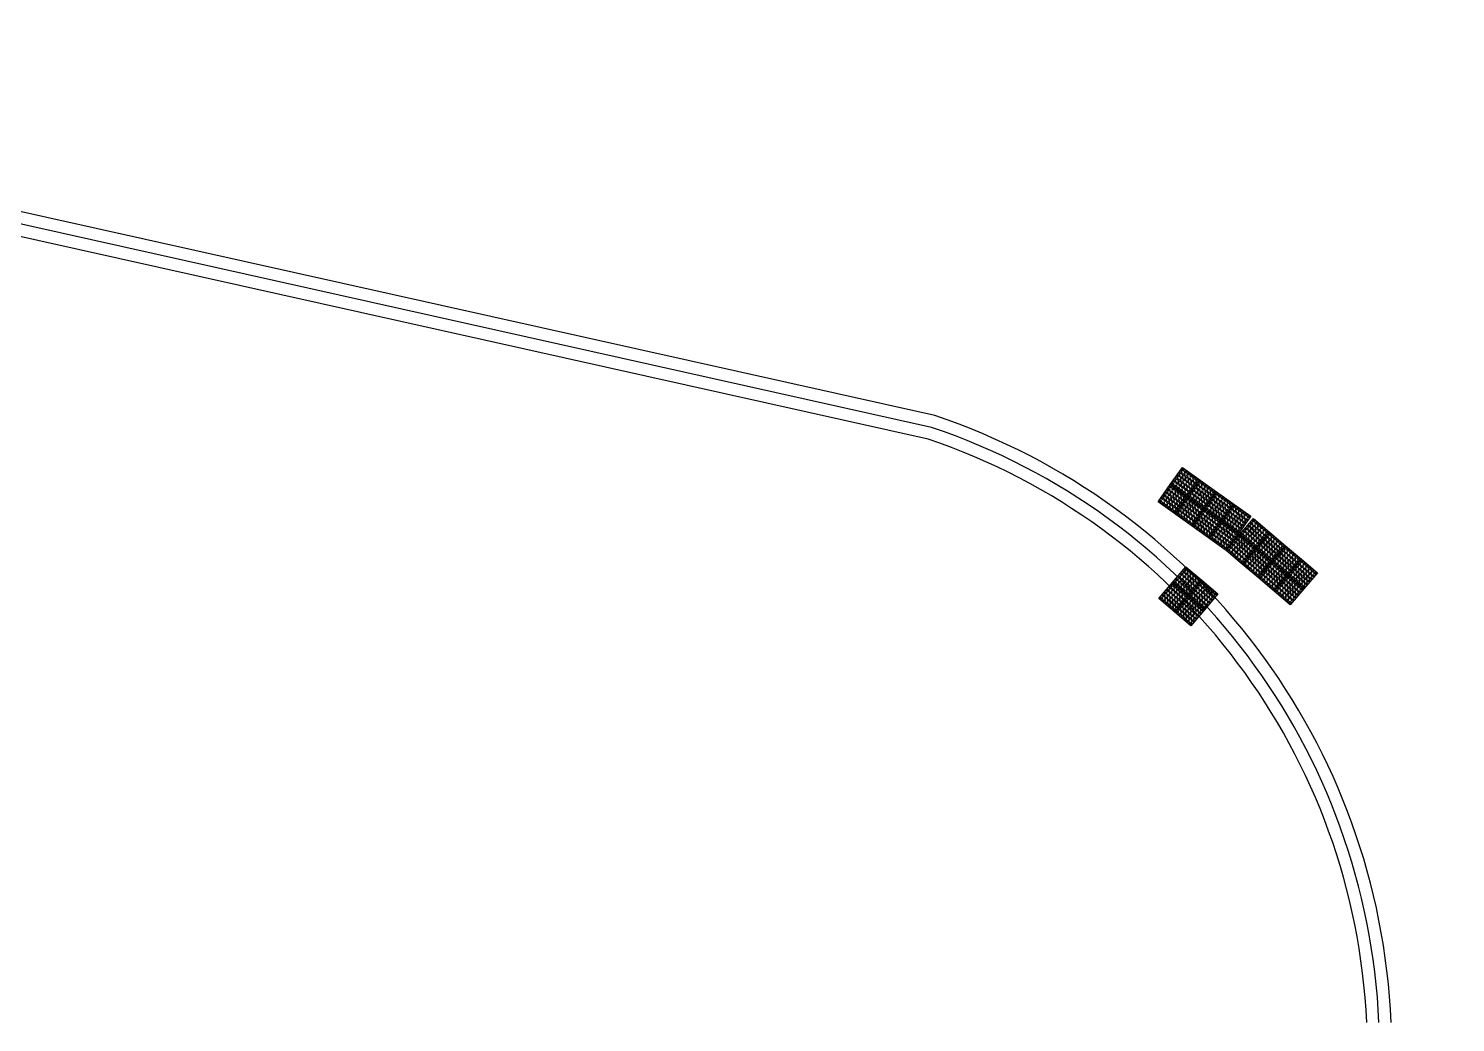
# Model space of a CAD drawing. Header units: millimetres. Extents: x 832728086 to 834530684, y 817551485 to 818349469.
# Drawn here: x 833077229 to 833097630, y 817832159 to 817846370 of the extents above; entities that cross this region are included whole.
import ezdxf

# ---------------------------------------------------------------- set-up
doc = ezdxf.new("R2010")
doc.units = ezdxf.units.MM
doc.header["$LTSCALE"] = 100
doc.layers.add('000-helpline', color=30, linetype='Continuous', lineweight=30, plot=False)
doc.layers.add('000-Tactile-l', color=8, linetype='Continuous')

# ---------------------------------------------------------------- blocks, each defined once
blk = doc.blocks.new('tactile')
at = {"layer": '000-helpline', "ltscale": 0.015}
for points in [[(834239.542, 817893.506), (834239.717, 817893.75), (834239.961, 817893.575), (834239.786, 817893.331)], [(834239.786, 817893.331), (834239.961, 817893.575), (834240.205, 817893.401), (834240.03, 817893.157)], [(834239.368, 817893.261), (834239.542, 817893.506), (834239.786, 817893.331), (834239.612, 817893.087)], [(834240.03, 817893.157), (834240.205, 817893.401), (834240.449, 817893.226), (834240.275, 817892.982)], [(834239.612, 817893.087), (834239.786, 817893.331), (834240.03, 817893.157), (834239.856, 817892.913)], [(834240.275, 817892.982), (834240.449, 817893.226), (834240.693, 817893.052), (834240.519, 817892.808)], [(834239.856, 817892.913), (834240.03, 817893.157), (834240.275, 817892.982), (834240.1, 817892.738)], [(834240.1, 817892.738), (834240.275, 817892.982), (834240.519, 817892.808), (834240.344, 817892.564)], [(834240.538, 817892.792), (834240.733, 817893.021), (834240.961, 817892.827), (834240.767, 817892.598)], [(834240.344, 817892.564), (834240.538, 817892.792), (834240.767, 817892.598), (834240.573, 817892.37)], [(834240.767, 817892.598), (834240.961, 817892.827), (834241.19, 817892.632), (834240.996, 817892.404)], [(834240.573, 817892.37), (834240.767, 817892.598), (834240.996, 817892.404), (834240.801, 817892.175)], [(834240.996, 817892.404), (834241.19, 817892.632), (834241.419, 817892.438), (834241.224, 817892.21)], [(834240.801, 817892.175), (834240.996, 817892.404), (834241.224, 817892.21), (834241.03, 817891.981)], [(834241.224, 817892.21), (834241.419, 817892.438), (834241.647, 817892.244), (834241.453, 817892.015)], [(834239.573, 817892.104), (834239.768, 817892.332), (834239.996, 817892.138), (834239.802, 817891.909)], [(834241.03, 817891.981), (834241.224, 817892.21), (834241.453, 817892.015), (834241.259, 817891.787)], [(834239.379, 817891.875), (834239.573, 817892.104), (834239.802, 817891.909), (834239.608, 817891.681)], [(834239.802, 817891.909), (834239.996, 817892.138), (834240.225, 817891.944), (834240.031, 817891.715)], [(834239.608, 817891.681), (834239.802, 817891.909), (834240.031, 817891.715), (834239.836, 817891.487)]]:
    blk.add_lwpolyline(points, close=True, dxfattribs=at)
at = {"layer": '000-Tactile-l', "ltscale": 5e-05}
for p, q in [((834236.177, 817894.493), (834212.364, 817899.806)), ((834236.13, 817894.324), (834212.326, 817899.635)), ((834236.082, 817894.155), (834212.288, 817899.464))]:
    blk.add_line(p, q, dxfattribs=at)
at = {"layer": '000-Tactile-l'}
for points in [[(834239.856, 817892.913), (834239.368, 817893.261), (834239.717, 817893.75), (834240.205, 817893.401)], [(834240.344, 817892.564), (834239.856, 817892.913), (834240.205, 817893.401), (834240.693, 817893.052)], [(834240.801, 817892.175), (834240.344, 817892.564), (834240.733, 817893.021), (834241.19, 817892.632)], [(834241.259, 817891.787), (834240.801, 817892.175), (834241.19, 817892.632), (834241.647, 817892.244)], [(834239.836, 817891.487), (834239.379, 817891.875), (834239.768, 817892.332), (834240.225, 817891.944)]]:
    blk.add_lwpolyline(points, close=True, dxfattribs=at)
at = {"layer": '000-Tactile-l', "ltscale": 0.015}
for centre, radius in [((834239.635, 817893.593), 0.0175), ((834239.635, 817893.593), 0.0125), ((834239.664, 817893.633), 0.0175), ((834239.664, 817893.633), 0.0125), ((834239.676, 817893.564), 0.0175), ((834239.676, 817893.564), 0.0125), ((834239.693, 817893.674), 0.0175), ((834239.693, 817893.674), 0.0125), ((834239.705, 817893.604), 0.0175), ((834239.705, 817893.604), 0.0125), ((834239.722, 817893.715), 0.0175), ((834239.722, 817893.715), 0.0125), ((834239.734, 817893.645), 0.0175), ((834239.734, 817893.645), 0.0125), ((834239.746, 817893.575), 0.0175), ((834239.746, 817893.575), 0.0125), ((834239.763, 817893.686), 0.0175), ((834239.763, 817893.686), 0.0125), ((834239.775, 817893.616), 0.0175), ((834239.775, 817893.616), 0.0125), ((834239.804, 817893.657), 0.0175), ((834239.804, 817893.657), 0.0125), ((834239.815, 817893.587), 0.0175), ((834239.815, 817893.587), 0.0125), ((834239.845, 817893.628), 0.0175), ((834239.845, 817893.628), 0.0125), ((834239.856, 817893.558), 0.0175), ((834239.885, 817893.598), 0.0175), ((834239.885, 817893.598), 0.0125), ((834239.926, 817893.569), 0.0175), ((834239.926, 817893.569), 0.0125), ((834239.49, 817893.389), 0.0175), ((834239.49, 817893.389), 0.0125), ((834239.519, 817893.43), 0.0175), ((834239.519, 817893.43), 0.0125), ((834239.531, 817893.36), 0.0175), ((834239.531, 817893.36), 0.0125), ((834239.548, 817893.471), 0.0175), ((834239.548, 817893.471), 0.0125), ((834239.56, 817893.401), 0.0175), ((834239.56, 817893.401), 0.0125), ((834239.577, 817893.511), 0.0175), ((834239.577, 817893.511), 0.0125), ((834239.589, 817893.442), 0.0175), ((834239.589, 817893.442), 0.0125), ((834239.6, 817893.372), 0.0175), ((834239.6, 817893.372), 0.0125), ((834239.606, 817893.552), 0.0175), ((834239.606, 817893.552), 0.0125), ((834239.618, 817893.482), 0.0175), ((834239.618, 817893.482), 0.0125), ((834239.629, 817893.412), 0.0175), ((834239.629, 817893.412), 0.0125), ((834239.647, 817893.523), 0.0175), ((834239.647, 817893.523), 0.0125), ((834239.658, 817893.453), 0.0175), ((834239.658, 817893.453), 0.0125), ((834239.67, 817893.383), 0.0175), ((834239.67, 817893.383), 0.0125), ((834239.688, 817893.494), 0.0175), ((834239.688, 817893.494), 0.0125), ((834239.699, 817893.424), 0.0175), ((834239.699, 817893.424), 0.0125), ((834239.711, 817893.354), 0.0175), ((834239.717, 817893.535), 0.0175), ((834239.717, 817893.535), 0.0125), ((834239.728, 817893.465), 0.0175), ((834239.728, 817893.465), 0.0125), ((834239.74, 817893.395), 0.0175), ((834239.74, 817893.395), 0.0125), ((834239.757, 817893.505), 0.0175), ((834239.757, 817893.505), 0.0125), ((834239.769, 817893.436), 0.0175), ((834239.769, 817893.436), 0.0125), ((834239.781, 817893.366), 0.0175), ((834239.781, 817893.366), 0.0125), ((834239.786, 817893.546), 0.0175), ((834239.786, 817893.546), 0.0125), ((834239.798, 817893.476), 0.0175), ((834239.798, 817893.476), 0.0125), ((834239.81, 817893.407), 0.0175), ((834239.81, 817893.407), 0.0125), ((834239.827, 817893.517), 0.0175), ((834239.827, 817893.517), 0.0125), ((834239.839, 817893.447), 0.0175), ((834239.839, 817893.447), 0.0125), ((834239.85, 817893.378), 0.0175), ((834239.85, 817893.378), 0.0125), ((834239.856, 817893.558), 0.0125), ((834239.868, 817893.488), 0.0175), ((834239.868, 817893.488), 0.0125), ((834239.879, 817893.418), 0.0175), ((834239.879, 817893.418), 0.0125), ((834239.897, 817893.529), 0.0175), ((834239.897, 817893.529), 0.0125), ((834239.908, 817893.459), 0.0175), ((834239.908, 817893.459), 0.0125), ((834239.92, 817893.389), 0.0175), ((834239.92, 817893.389), 0.0125), ((834239.937, 817893.5), 0.0175), ((834239.937, 817893.5), 0.0125), ((834239.949, 817893.43), 0.0175), ((834239.949, 817893.43), 0.0125), ((834239.961, 817893.36), 0.0175), ((834239.961, 817893.36), 0.0125), ((834239.967, 817893.54), 0.0175), ((834239.967, 817893.54), 0.0125), ((834239.978, 817893.471), 0.0175), ((834239.978, 817893.471), 0.0125), ((834239.99, 817893.401), 0.0175), ((834239.99, 817893.401), 0.0125), ((834240.007, 817893.511), 0.0175), ((834240.007, 817893.511), 0.0125), ((834240.019, 817893.441), 0.0175), ((834240.019, 817893.441), 0.0125), ((834240.03, 817893.372), 0.0175), ((834240.03, 817893.372), 0.0125), ((834240.048, 817893.482), 0.0175), ((834240.048, 817893.482), 0.0125), ((834240.06, 817893.412), 0.0175), ((834240.06, 817893.412), 0.0125), ((834240.089, 817893.453), 0.0175), ((834240.089, 817893.453), 0.0125), ((834240.1, 817893.383), 0.0175), ((834240.1, 817893.383), 0.0125), ((834240.129, 817893.424), 0.0175), ((834240.129, 817893.424), 0.0125), ((834240.141, 817893.354), 0.0175), ((834240.17, 817893.395), 0.0175), ((834240.17, 817893.395), 0.0125), ((834240.211, 817893.366), 0.0175), ((834240.211, 817893.366), 0.0125), ((834239.403, 817893.267), 0.0175), ((834239.403, 817893.267), 0.0125), ((834239.432, 817893.308), 0.0175), ((834239.432, 817893.308), 0.0125), ((834239.443, 817893.238), 0.0175), ((834239.443, 817893.238), 0.0125), ((834239.461, 817893.349), 0.0175), ((834239.461, 817893.349), 0.0125), ((834239.472, 817893.279), 0.0175), ((834239.472, 817893.279), 0.0125), ((834239.484, 817893.209), 0.0175), ((834239.484, 817893.209), 0.0125), ((834239.502, 817893.32), 0.0175), ((834239.502, 817893.32), 0.0125), ((834239.513, 817893.25), 0.0175), ((834239.513, 817893.25), 0.0125), ((834239.525, 817893.18), 0.0175), ((834239.525, 817893.18), 0.0125), ((834239.542, 817893.29), 0.0175), ((834239.542, 817893.29), 0.0125), ((834239.554, 817893.221), 0.0175), ((834239.554, 817893.221), 0.0125), ((834239.565, 817893.151), 0.0175), ((834239.571, 817893.331), 0.0175), ((834239.571, 817893.331), 0.0125), ((834239.583, 817893.261), 0.0175), ((834239.583, 817893.261), 0.0125), ((834239.595, 817893.192), 0.0175), ((834239.595, 817893.192), 0.0125), ((834239.612, 817893.302), 0.0175), ((834239.612, 817893.302), 0.0125), ((834239.624, 817893.232), 0.0175), ((834239.624, 817893.232), 0.0125), ((834239.635, 817893.163), 0.0175), ((834239.635, 817893.163), 0.0125), ((834239.641, 817893.343), 0.0175), ((834239.641, 817893.343), 0.0125), ((834239.653, 817893.273), 0.0175), ((834239.653, 817893.273), 0.0125), ((834239.664, 817893.203), 0.0175), ((834239.664, 817893.203), 0.0125), ((834239.682, 817893.314), 0.0175), ((834239.682, 817893.314), 0.0125), ((834239.693, 817893.244), 0.0175), ((834239.693, 817893.244), 0.0125), ((834239.705, 817893.174), 0.0175), ((834239.705, 817893.174), 0.0125), ((834239.711, 817893.354), 0.0125), ((834239.722, 817893.285), 0.0175), ((834239.722, 817893.285), 0.0125), ((834239.734, 817893.215), 0.0175), ((834239.734, 817893.215), 0.0125), ((834239.751, 817893.325), 0.0175), ((834239.751, 817893.325), 0.0125), ((834239.763, 817893.256), 0.0175), ((834239.763, 817893.256), 0.0125), ((834239.775, 817893.186), 0.0175), ((834239.775, 817893.186), 0.0125), ((834239.792, 817893.296), 0.0175), ((834239.792, 817893.296), 0.0125), ((834239.804, 817893.226), 0.0175), ((834239.804, 817893.226), 0.0125), ((834239.815, 817893.157), 0.0175), ((834239.815, 817893.157), 0.0125), ((834239.821, 817893.337), 0.0175), ((834239.821, 817893.337), 0.0125), ((834239.833, 817893.267), 0.0175), ((834239.833, 817893.267), 0.0125), ((834239.844, 817893.197), 0.0175), ((834239.844, 817893.197), 0.0125), ((834239.862, 817893.308), 0.0175), ((834239.862, 817893.308), 0.0125), ((834239.874, 817893.238), 0.0175), ((834239.874, 817893.238), 0.0125), ((834239.885, 817893.168), 0.0175), ((834239.891, 817893.349), 0.0175), ((834239.885, 817893.168), 0.0125), ((834239.891, 817893.349), 0.0125), ((834239.903, 817893.279), 0.0175), ((834239.903, 817893.279), 0.0125), ((834239.914, 817893.209), 0.0175), ((834239.914, 817893.209), 0.0125), ((834239.932, 817893.319), 0.0175), ((834239.932, 817893.319), 0.0125), ((834239.943, 817893.25), 0.0175), ((834239.943, 817893.25), 0.0125), ((834239.955, 817893.18), 0.0175), ((834239.955, 817893.18), 0.0125), ((834239.972, 817893.29), 0.0175), ((834239.972, 817893.29), 0.0125), ((834239.984, 817893.221), 0.0175), ((834239.984, 817893.221), 0.0125), ((834239.996, 817893.151), 0.0175), ((834240.001, 817893.331), 0.0175), ((834240.001, 817893.331), 0.0125), ((834240.013, 817893.261), 0.0175), ((834240.013, 817893.261), 0.0125), ((834240.025, 817893.192), 0.0175), ((834240.025, 817893.192), 0.0125), ((834240.042, 817893.302), 0.0175), ((834240.042, 817893.302), 0.0125), ((834240.054, 817893.232), 0.0175), ((834240.054, 817893.232), 0.0125), ((834240.065, 817893.162), 0.0175), ((834240.065, 817893.162), 0.0125), ((834240.071, 817893.343), 0.0175), ((834240.071, 817893.343), 0.0125), ((834240.083, 817893.273), 0.0175), ((834240.083, 817893.273), 0.0125), ((834240.094, 817893.203), 0.0175), ((834240.094, 817893.203), 0.0125), ((834240.112, 817893.314), 0.0175), ((834240.112, 817893.314), 0.0125), ((834240.123, 817893.244), 0.0175), ((834240.123, 817893.244), 0.0125), ((834240.135, 817893.174), 0.0175), ((834240.135, 817893.174), 0.0125), ((834240.141, 817893.354), 0.0125), ((834240.153, 817893.285), 0.0175), ((834240.153, 817893.285), 0.0125), ((834240.164, 817893.215), 0.0175), ((834240.164, 817893.215), 0.0125), ((834240.182, 817893.325), 0.0175), ((834240.182, 817893.325), 0.0125), ((834240.193, 817893.255), 0.0175), ((834240.193, 817893.255), 0.0125), ((834240.205, 817893.186), 0.0175), ((834240.205, 817893.186), 0.0125), ((834240.222, 817893.296), 0.0175), ((834240.222, 817893.296), 0.0125), ((834240.234, 817893.226), 0.0175), ((834240.234, 817893.226), 0.0125), ((834240.245, 817893.157), 0.0175), ((834240.245, 817893.157), 0.0125), ((834240.251, 817893.337), 0.0175), ((834240.251, 817893.337), 0.0125), ((834240.263, 817893.267), 0.0175), ((834240.263, 817893.267), 0.0125), ((834240.275, 817893.197), 0.0175), ((834240.275, 817893.197), 0.0125), ((834240.292, 817893.308), 0.0175), ((834240.292, 817893.308), 0.0125), ((834240.304, 817893.238), 0.0175), ((834240.304, 817893.238), 0.0125), ((834240.315, 817893.168), 0.0175), ((834240.315, 817893.168), 0.0125), ((834240.333, 817893.279), 0.0175), ((834240.333, 817893.279), 0.0125), ((834240.344, 817893.209), 0.0175), ((834240.344, 817893.209), 0.0125), ((834240.373, 817893.25), 0.0175), ((834240.373, 817893.25), 0.0125), ((834240.385, 817893.18), 0.0175), ((834240.385, 817893.18), 0.0125), ((834240.414, 817893.221), 0.0175), ((834240.414, 817893.221), 0.0125), ((834240.426, 817893.151), 0.0175), ((834240.455, 817893.191), 0.0175), ((834240.455, 817893.191), 0.0125), ((834240.495, 817893.162), 0.0175), ((834240.495, 817893.162), 0.0125), ((834239.565, 817893.151), 0.0125), ((834239.606, 817893.122), 0.0175), ((834239.606, 817893.122), 0.0125), ((834239.647, 817893.093), 0.0175), ((834239.647, 817893.093), 0.0125), ((834239.676, 817893.133), 0.0175), ((834239.676, 817893.133), 0.0125), ((834239.687, 817893.064), 0.0175), ((834239.687, 817893.064), 0.0125), ((834239.717, 817893.104), 0.0175), ((834239.717, 817893.104), 0.0125), ((834239.728, 817893.035), 0.0175), ((834239.728, 817893.035), 0.0125), ((834239.746, 817893.145), 0.0175), ((834239.746, 817893.145), 0.0125), ((834239.757, 817893.075), 0.0175), ((834239.757, 817893.075), 0.0125), ((834239.769, 817893.006), 0.0175), ((834239.769, 817893.006), 0.0125), ((834239.786, 817893.116), 0.0175), ((834239.786, 817893.116), 0.0125), ((834239.798, 817893.046), 0.0175), ((834239.798, 817893.046), 0.0125), ((834239.81, 817892.977), 0.0175), ((834239.81, 817892.977), 0.0125), ((834239.827, 817893.087), 0.0175), ((834239.827, 817893.087), 0.0125), ((834239.839, 817893.017), 0.0175), ((834239.839, 817893.017), 0.0125), ((834239.85, 817892.947), 0.0175), ((834239.856, 817893.128), 0.0175), ((834239.856, 817893.128), 0.0125), ((834239.868, 817893.058), 0.0175), ((834239.868, 817893.058), 0.0125), ((834239.879, 817892.988), 0.0175), ((834239.879, 817892.988), 0.0125), ((834239.897, 817893.099), 0.0175), ((834239.897, 817893.099), 0.0125), ((834239.908, 817893.029), 0.0175), ((834239.908, 817893.029), 0.0125), ((834239.92, 817892.959), 0.0175), ((834239.92, 817892.959), 0.0125), ((834239.926, 817893.139), 0.0175), ((834239.926, 817893.139), 0.0125), ((834239.937, 817893.07), 0.0175), ((834239.937, 817893.07), 0.0125), ((834239.949, 817893), 0.0175), ((834239.949, 817893), 0.0125), ((834239.966, 817893.11), 0.0175), ((834239.966, 817893.11), 0.0125), ((834239.978, 817893.04), 0.0175), ((834239.978, 817893.04), 0.0125), ((834239.99, 817892.971), 0.0175), ((834239.99, 817892.971), 0.0125), ((834239.996, 817893.151), 0.0125), ((834240.007, 817893.081), 0.0175), ((834240.007, 817893.081), 0.0125), ((834240.019, 817893.011), 0.0175), ((834240.019, 817893.011), 0.0125), ((834240.036, 817893.122), 0.0175), ((834240.036, 817893.122), 0.0125), ((834240.048, 817893.052), 0.0175), ((834240.048, 817893.052), 0.0125), ((834240.059, 817892.982), 0.0175), ((834240.059, 817892.982), 0.0125), ((834240.077, 817893.093), 0.0175), ((834240.077, 817893.093), 0.0125), ((834240.089, 817893.023), 0.0175), ((834240.089, 817893.023), 0.0125), ((834240.1, 817892.953), 0.0175), ((834240.106, 817893.133), 0.0175), ((834240.1, 817892.953), 0.0125), ((834240.106, 817893.133), 0.0125), ((834240.118, 817893.064), 0.0175), ((834240.118, 817893.064), 0.0125), ((834240.129, 817892.994), 0.0175), ((834240.129, 817892.994), 0.0125), ((834240.147, 817893.104), 0.0175), ((834240.147, 817893.104), 0.0125), ((834240.158, 817893.035), 0.0175), ((834240.158, 817893.035), 0.0125), ((834240.17, 817892.965), 0.0175), ((834240.17, 817892.965), 0.0125), ((834240.176, 817893.145), 0.0175), ((834240.176, 817893.145), 0.0125), ((834240.187, 817893.075), 0.0175), ((834240.187, 817893.075), 0.0125), ((834240.199, 817893.006), 0.0175), ((834240.199, 817893.006), 0.0125), ((834240.216, 817893.116), 0.0175), ((834240.216, 817893.116), 0.0125), ((834240.228, 817893.046), 0.0175), ((834240.228, 817893.046), 0.0125), ((834240.24, 817892.976), 0.0175), ((834240.24, 817892.976), 0.0125), ((834240.257, 817893.087), 0.0175), ((834240.257, 817893.087), 0.0125), ((834240.269, 817893.017), 0.0175), ((834240.269, 817893.017), 0.0125), ((834240.28, 817892.947), 0.0175), ((834240.286, 817893.128), 0.0175), ((834240.286, 817893.128), 0.0125), ((834240.298, 817893.058), 0.0175), ((834240.298, 817893.058), 0.0125), ((834240.309, 817892.988), 0.0175), ((834240.309, 817892.988), 0.0125), ((834240.327, 817893.099), 0.0175), ((834240.327, 817893.099), 0.0125), ((834240.338, 817893.029), 0.0175), ((834240.338, 817893.029), 0.0125), ((834240.35, 817892.959), 0.0175), ((834240.356, 817893.139), 0.0175), ((834240.35, 817892.959), 0.0125), ((834240.356, 817893.139), 0.0125), ((834240.368, 817893.069), 0.0175), ((834240.368, 817893.069), 0.0125), ((834240.379, 817893), 0.0175), ((834240.379, 817893), 0.0125), ((834240.397, 817893.11), 0.0175), ((834240.397, 817893.11), 0.0125), ((834240.408, 817893.04), 0.0175), ((834240.408, 817893.04), 0.0125), ((834240.42, 817892.971), 0.0175), ((834240.42, 817892.971), 0.0125), ((834240.426, 817893.151), 0.0125), ((834240.437, 817893.081), 0.0175), ((834240.437, 817893.081), 0.0125), ((834240.449, 817893.011), 0.0175), ((834240.449, 817893.011), 0.0125), ((834240.466, 817893.122), 0.0175), ((834240.466, 817893.122), 0.0125), ((834240.478, 817893.052), 0.0175), ((834240.478, 817893.052), 0.0125), ((834240.49, 817892.982), 0.0175), ((834240.49, 817892.982), 0.0125), ((834240.507, 817893.093), 0.0175), ((834240.507, 817893.093), 0.0125), ((834240.519, 817893.023), 0.0175), ((834240.519, 817893.023), 0.0125), ((834240.53, 817892.953), 0.0175), ((834240.53, 817892.953), 0.0125), ((834240.536, 817893.133), 0.0175), ((834240.536, 817893.133), 0.0125), ((834240.548, 817893.064), 0.0175), ((834240.548, 817893.064), 0.0125), ((834240.559, 817892.994), 0.0175), ((834240.559, 817892.994), 0.0125), ((834240.577, 817893.104), 0.0175), ((834240.577, 817893.104), 0.0125), ((834240.588, 817893.035), 0.0175), ((834240.588, 817893.035), 0.0125), ((834240.6, 817892.965), 0.0175), ((834240.6, 817892.965), 0.0125), ((834240.617, 817893.075), 0.0175), ((834240.617, 817893.075), 0.0125), ((834240.629, 817893.005), 0.0175), ((834240.629, 817893.005), 0.0125), ((834240.658, 817893.046), 0.0175), ((834240.658, 817893.046), 0.0125), ((834240.703, 817892.948), 0.0175), ((834240.736, 817892.986), 0.0175), ((834240.736, 817892.986), 0.0125), ((834240.774, 817892.953), 0.0175), ((834240.774, 817892.953), 0.0125), ((834239.85, 817892.947), 0.0125), ((834239.891, 817892.918), 0.0175), ((834239.891, 817892.918), 0.0125), ((834239.932, 817892.889), 0.0175), ((834239.932, 817892.889), 0.0125), ((834239.961, 817892.93), 0.0175), ((834239.961, 817892.93), 0.0125), ((834239.972, 817892.86), 0.0175), ((834239.972, 817892.86), 0.0125), ((834240.001, 817892.901), 0.0175), ((834240.001, 817892.901), 0.0125), ((834240.013, 817892.831), 0.0175), ((834240.013, 817892.831), 0.0125), ((834240.03, 817892.942), 0.0175), ((834240.03, 817892.942), 0.0125), ((834240.042, 817892.872), 0.0175), ((834240.042, 817892.872), 0.0125), ((834240.054, 817892.802), 0.0175), ((834240.054, 817892.802), 0.0125), ((834240.071, 817892.913), 0.0175), ((834240.071, 817892.913), 0.0125), ((834240.083, 817892.843), 0.0175), ((834240.083, 817892.843), 0.0125), ((834240.094, 817892.773), 0.0175), ((834240.094, 817892.773), 0.0125), ((834240.112, 817892.883), 0.0175), ((834240.112, 817892.883), 0.0125), ((834240.123, 817892.814), 0.0175), ((834240.123, 817892.814), 0.0125), ((834240.135, 817892.744), 0.0175), ((834240.135, 817892.744), 0.0125), ((834240.141, 817892.924), 0.0175), ((834240.141, 817892.924), 0.0125), ((834240.152, 817892.854), 0.0175), ((834240.152, 817892.854), 0.0125), ((834240.164, 817892.785), 0.0175), ((834240.164, 817892.785), 0.0125), ((834240.182, 817892.895), 0.0175), ((834240.182, 817892.895), 0.0125), ((834240.193, 817892.825), 0.0175), ((834240.193, 817892.825), 0.0125), ((834240.205, 817892.756), 0.0175), ((834240.205, 817892.756), 0.0125), ((834240.211, 817892.936), 0.0175), ((834240.211, 817892.936), 0.0125), ((834240.222, 817892.866), 0.0175), ((834240.222, 817892.866), 0.0125), ((834240.234, 817892.796), 0.0175), ((834240.234, 817892.796), 0.0125), ((834240.251, 817892.907), 0.0175), ((834240.251, 817892.907), 0.0125), ((834240.263, 817892.837), 0.0175), ((834240.263, 817892.837), 0.0125), ((834240.274, 817892.767), 0.0175), ((834240.274, 817892.767), 0.0125), ((834240.28, 817892.947), 0.0125), ((834240.292, 817892.878), 0.0175), ((834240.292, 817892.878), 0.0125), ((834240.304, 817892.808), 0.0175), ((834240.304, 817892.808), 0.0125), ((834240.321, 817892.918), 0.0175), ((834240.321, 817892.918), 0.0125), ((834240.333, 817892.849), 0.0175), ((834240.333, 817892.849), 0.0125), ((834240.344, 817892.779), 0.0175), ((834240.344, 817892.779), 0.0125), ((834240.362, 817892.889), 0.0175), ((834240.362, 817892.889), 0.0125), ((834240.373, 817892.82), 0.0175), ((834240.373, 817892.82), 0.0125), ((834240.385, 817892.75), 0.0175), ((834240.385, 817892.75), 0.0125), ((834240.391, 817892.93), 0.0175), ((834240.391, 817892.93), 0.0125), ((834240.402, 817892.86), 0.0175), ((834240.402, 817892.86), 0.0125), ((834240.414, 817892.79), 0.0175), ((834240.414, 817892.79), 0.0125), ((834240.431, 817892.901), 0.0175), ((834240.431, 817892.901), 0.0125), ((834240.443, 817892.831), 0.0175), ((834240.443, 817892.831), 0.0125), ((834240.455, 817892.761), 0.0175), ((834240.455, 817892.761), 0.0125), ((834240.461, 817892.942), 0.0175), ((834240.461, 817892.942), 0.0125), ((834240.472, 817892.872), 0.0175), ((834240.472, 817892.872), 0.0125), ((834240.484, 817892.802), 0.0175), ((834240.484, 817892.802), 0.0125), ((834240.501, 817892.912), 0.0175), ((834240.501, 817892.912), 0.0125), ((834240.513, 817892.843), 0.0175), ((834240.513, 817892.843), 0.0125), ((834240.542, 817892.883), 0.0175), ((834240.541, 817892.757), 0.0175), ((834240.542, 817892.883), 0.0125), ((834240.541, 817892.757), 0.0125), ((834240.571, 817892.924), 0.0175), ((834240.574, 817892.795), 0.0175), ((834240.571, 817892.924), 0.0125), ((834240.574, 817892.795), 0.0125), ((834240.606, 817892.833), 0.0175), ((834240.606, 817892.833), 0.0125), ((834240.612, 817892.763), 0.0175), ((834240.612, 817892.763), 0.0125), ((834240.638, 817892.871), 0.0175), ((834240.638, 817892.871), 0.0125), ((834240.644, 817892.801), 0.0175), ((834240.644, 817892.801), 0.0125), ((834240.671, 817892.91), 0.0175), ((834240.671, 817892.91), 0.0125), ((834240.677, 817892.839), 0.0175), ((834240.677, 817892.839), 0.0125), ((834240.682, 817892.769), 0.0175), ((834240.682, 817892.769), 0.0125), ((834240.703, 817892.948), 0.0125), ((834240.709, 817892.877), 0.0175), ((834240.709, 817892.877), 0.0125), ((834240.715, 817892.807), 0.0175), ((834240.715, 817892.807), 0.0125), ((834240.741, 817892.915), 0.0175), ((834240.741, 817892.915), 0.0125), ((834240.747, 817892.845), 0.0175), ((834240.747, 817892.845), 0.0125), ((834240.753, 817892.774), 0.0175), ((834240.753, 817892.774), 0.0125), ((834240.779, 817892.883), 0.0175), ((834240.779, 817892.883), 0.0125), ((834240.785, 817892.812), 0.0175), ((834240.785, 817892.812), 0.0125), ((834240.791, 817892.742), 0.0175), ((834240.812, 817892.921), 0.0175), ((834240.812, 817892.921), 0.0125), ((834240.818, 817892.851), 0.0175), ((834240.818, 817892.851), 0.0125), ((834240.823, 817892.78), 0.0175), ((834240.823, 817892.78), 0.0125), ((834240.85, 817892.889), 0.0175), ((834240.85, 817892.889), 0.0125), ((834240.856, 817892.818), 0.0175), ((834240.856, 817892.818), 0.0125), ((834240.861, 817892.748), 0.0175), ((834240.861, 817892.748), 0.0125), ((834240.888, 817892.856), 0.0175), ((834240.888, 817892.856), 0.0125), ((834240.894, 817892.786), 0.0175), ((834240.894, 817892.786), 0.0125), ((834240.926, 817892.824), 0.0175), ((834240.926, 817892.824), 0.0125), ((834240.932, 817892.753), 0.0175), ((834240.932, 817892.753), 0.0125), ((834240.964, 817892.791), 0.0175), ((834240.964, 817892.791), 0.0125), ((834241.002, 817892.759), 0.0175), ((834241.002, 817892.759), 0.0125), ((834240.176, 817892.715), 0.0175), ((834240.176, 817892.715), 0.0125), ((834240.216, 817892.686), 0.0175), ((834240.216, 817892.686), 0.0125), ((834240.245, 817892.727), 0.0175), ((834240.245, 817892.727), 0.0125), ((834240.257, 817892.657), 0.0175), ((834240.257, 817892.657), 0.0125), ((834240.286, 817892.697), 0.0175), ((834240.286, 817892.697), 0.0125), ((834240.298, 817892.628), 0.0175), ((834240.298, 817892.628), 0.0125), ((834240.315, 817892.738), 0.0175), ((834240.315, 817892.738), 0.0125), ((834240.327, 817892.668), 0.0175), ((834240.327, 817892.668), 0.0125), ((834240.338, 817892.599), 0.0175), ((834240.338, 817892.599), 0.0125), ((834240.356, 817892.709), 0.0175), ((834240.356, 817892.709), 0.0125), ((834240.367, 817892.639), 0.0175), ((834240.367, 817892.639), 0.0125), ((834240.379, 817892.567), 0.0175), ((834240.379, 817892.567), 0.0125), ((834240.397, 817892.68), 0.0175), ((834240.397, 817892.68), 0.0125), ((834240.412, 817892.605), 0.0175), ((834240.412, 817892.605), 0.0125), ((834240.426, 817892.721), 0.0175), ((834240.426, 817892.721), 0.0125), ((834240.444, 817892.643), 0.0175), ((834240.444, 817892.643), 0.0125), ((834240.45, 817892.572), 0.0175), ((834240.45, 817892.572), 0.0125), ((834240.477, 817892.681), 0.0175), ((834240.477, 817892.681), 0.0125), ((834240.482, 817892.61), 0.0175), ((834240.482, 817892.61), 0.0125), ((834240.488, 817892.54), 0.0175), ((834240.488, 817892.54), 0.0125), ((834240.509, 817892.719), 0.0175), ((834240.509, 817892.719), 0.0125), ((834240.515, 817892.649), 0.0175), ((834240.515, 817892.649), 0.0125), ((834240.52, 817892.578), 0.0175), ((834240.52, 817892.578), 0.0125), ((834240.547, 817892.687), 0.0175), ((834240.547, 817892.687), 0.0125), ((834240.553, 817892.616), 0.0175), ((834240.553, 817892.616), 0.0125), ((834240.558, 817892.546), 0.0175), ((834240.558, 817892.546), 0.0125), ((834240.579, 817892.725), 0.0175), ((834240.579, 817892.725), 0.0125), ((834240.585, 817892.654), 0.0175), ((834240.585, 817892.654), 0.0125), ((834240.591, 817892.584), 0.0175), ((834240.591, 817892.584), 0.0125), ((834240.618, 817892.692), 0.0175), ((834240.618, 817892.692), 0.0125), ((834240.623, 817892.622), 0.0175), ((834240.623, 817892.622), 0.0125), ((834240.629, 817892.551), 0.0175), ((834240.629, 817892.551), 0.0125), ((834240.65, 817892.73), 0.0175), ((834240.65, 817892.73), 0.0125), ((834240.656, 817892.66), 0.0175), ((834240.656, 817892.66), 0.0125), ((834240.661, 817892.59), 0.0175), ((834240.661, 817892.59), 0.0125), ((834240.688, 817892.698), 0.0175), ((834240.688, 817892.698), 0.0125), ((834240.694, 817892.628), 0.0175), ((834240.694, 817892.628), 0.0125), ((834240.699, 817892.557), 0.0175), ((834240.699, 817892.557), 0.0125), ((834240.72, 817892.736), 0.0175), ((834240.72, 817892.736), 0.0125), ((834240.726, 817892.666), 0.0175), ((834240.726, 817892.666), 0.0125), ((834240.732, 817892.595), 0.0175), ((834240.732, 817892.595), 0.0125), ((834240.758, 817892.704), 0.0175), ((834240.758, 817892.704), 0.0125), ((834240.764, 817892.633), 0.0175), ((834240.764, 817892.633), 0.0125), ((834240.77, 817892.563), 0.0175), ((834240.77, 817892.563), 0.0125), ((834240.791, 817892.742), 0.0125), ((834240.797, 817892.671), 0.0175), ((834240.797, 817892.671), 0.0125), ((834240.802, 817892.601), 0.0175), ((834240.802, 817892.601), 0.0125), ((834240.829, 817892.71), 0.0175), ((834240.829, 817892.71), 0.0125), ((834240.835, 817892.639), 0.0175), ((834240.835, 817892.639), 0.0125), ((834240.84, 817892.569), 0.0175), ((834240.84, 817892.569), 0.0125), ((834240.867, 817892.677), 0.0175), ((834240.867, 817892.677), 0.0125), ((834240.873, 817892.607), 0.0175), ((834240.873, 817892.607), 0.0125), ((834240.879, 817892.536), 0.0175), ((834240.899, 817892.715), 0.0175), ((834240.899, 817892.715), 0.0125), ((834240.905, 817892.645), 0.0175), ((834240.905, 817892.645), 0.0125), ((834240.911, 817892.574), 0.0175), ((834240.911, 817892.574), 0.0125), ((834240.938, 817892.683), 0.0175), ((834240.938, 817892.683), 0.0125), ((834240.943, 817892.612), 0.0175), ((834240.943, 817892.612), 0.0125), ((834240.949, 817892.542), 0.0175), ((834240.949, 817892.542), 0.0125), ((834240.97, 817892.721), 0.0175), ((834240.97, 817892.721), 0.0125), ((834240.976, 817892.651), 0.0175), ((834240.976, 817892.651), 0.0125), ((834240.981, 817892.58), 0.0175), ((834240.981, 817892.58), 0.0125), ((834241.008, 817892.689), 0.0175), ((834241.008, 817892.689), 0.0125), ((834241.014, 817892.618), 0.0175), ((834241.014, 817892.618), 0.0125), ((834241.019, 817892.548), 0.0175), ((834241.019, 817892.548), 0.0125), ((834241.04, 817892.727), 0.0175), ((834241.04, 817892.727), 0.0125), ((834241.046, 817892.656), 0.0175), ((834241.046, 817892.656), 0.0125), ((834241.052, 817892.586), 0.0175), ((834241.052, 817892.586), 0.0125), ((834241.078, 817892.694), 0.0175), ((834241.078, 817892.694), 0.0125), ((834241.084, 817892.624), 0.0175), ((834241.084, 817892.624), 0.0125), ((834241.09, 817892.553), 0.0175), ((834241.09, 817892.553), 0.0125), ((834241.117, 817892.662), 0.0175), ((834241.117, 817892.662), 0.0125), ((834241.122, 817892.592), 0.0175), ((834241.122, 817892.592), 0.0125), ((834241.155, 817892.63), 0.0175), ((834241.155, 817892.63), 0.0125), ((834241.16, 817892.559), 0.0175), ((834241.16, 817892.559), 0.0125), ((834241.193, 817892.597), 0.0175), ((834241.193, 817892.597), 0.0125), ((834241.231, 817892.565), 0.0175), ((834241.231, 817892.565), 0.0125), ((834240.418, 817892.534), 0.0175), ((834240.418, 817892.534), 0.0125), ((834240.456, 817892.502), 0.0175), ((834240.456, 817892.502), 0.0125), ((834240.494, 817892.469), 0.0175), ((834240.494, 817892.469), 0.0125), ((834240.526, 817892.508), 0.0175), ((834240.526, 817892.508), 0.0125), ((834240.532, 817892.437), 0.0175), ((834240.532, 817892.437), 0.0125), ((834240.564, 817892.475), 0.0175), ((834240.564, 817892.475), 0.0125), ((834240.57, 817892.405), 0.0175), ((834240.57, 817892.405), 0.0125), ((834240.597, 817892.513), 0.0175), ((834240.597, 817892.513), 0.0125), ((834240.602, 817892.443), 0.0175), ((834240.602, 817892.443), 0.0125), ((834240.608, 817892.372), 0.0175), ((834240.608, 817892.372), 0.0125), ((834240.635, 817892.481), 0.0175), ((834240.635, 817892.481), 0.0125), ((834240.64, 817892.41), 0.0175), ((834240.64, 817892.41), 0.0125), ((834240.646, 817892.34), 0.0175), ((834240.646, 817892.34), 0.0125), ((834240.667, 817892.519), 0.0175), ((834240.667, 817892.519), 0.0125), ((834240.673, 817892.449), 0.0175), ((834240.673, 817892.449), 0.0125), ((834240.679, 817892.378), 0.0175), ((834240.679, 817892.378), 0.0125), ((834240.705, 817892.487), 0.0175), ((834240.705, 817892.487), 0.0125), ((834240.711, 817892.416), 0.0175), ((834240.711, 817892.416), 0.0125), ((834240.717, 817892.346), 0.0175), ((834240.717, 817892.346), 0.0125), ((834240.738, 817892.525), 0.0175), ((834240.738, 817892.525), 0.0125), ((834240.743, 817892.454), 0.0175), ((834240.743, 817892.454), 0.0125), ((834240.749, 817892.384), 0.0175), ((834240.749, 817892.384), 0.0125), ((834240.776, 817892.492), 0.0175), ((834240.776, 817892.492), 0.0125), ((834240.781, 817892.422), 0.0175), ((834240.781, 817892.422), 0.0125), ((834240.787, 817892.351), 0.0175), ((834240.787, 817892.351), 0.0125), ((834240.808, 817892.531), 0.0175), ((834240.808, 817892.531), 0.0125), ((834240.814, 817892.46), 0.0175), ((834240.814, 817892.46), 0.0125), ((834240.819, 817892.39), 0.0175), ((834240.819, 817892.39), 0.0125), ((834240.846, 817892.498), 0.0175), ((834240.846, 817892.498), 0.0125), ((834240.852, 817892.428), 0.0175), ((834240.852, 817892.428), 0.0125), ((834240.858, 817892.357), 0.0175), ((834240.858, 817892.357), 0.0125), ((834240.879, 817892.536), 0.0125), ((834240.884, 817892.466), 0.0175), ((834240.884, 817892.466), 0.0125), ((834240.89, 817892.395), 0.0175), ((834240.89, 817892.395), 0.0125), ((834240.917, 817892.504), 0.0175), ((834240.917, 817892.504), 0.0125), ((834240.922, 817892.433), 0.0175), ((834240.922, 817892.433), 0.0125), ((834240.928, 817892.363), 0.0175), ((834240.928, 817892.363), 0.0125), ((834240.955, 817892.471), 0.0175), ((834240.955, 817892.471), 0.0125), ((834240.96, 817892.401), 0.0175), ((834240.96, 817892.401), 0.0125), ((834240.987, 817892.51), 0.0175), ((834240.987, 817892.51), 0.0125), ((834240.993, 817892.439), 0.0175), ((834240.993, 817892.439), 0.0125), ((834240.999, 817892.369), 0.0175), ((834240.999, 817892.369), 0.0125), ((834241.025, 817892.477), 0.0175), ((834241.025, 817892.477), 0.0125), ((834241.031, 817892.407), 0.0175), ((834241.031, 817892.407), 0.0125), ((834241.037, 817892.336), 0.0175), ((834241.037, 817892.336), 0.0125), ((834241.058, 817892.515), 0.0175), ((834241.058, 817892.515), 0.0125), ((834241.063, 817892.445), 0.0175), ((834241.063, 817892.445), 0.0125), ((834241.069, 817892.374), 0.0175), ((834241.069, 817892.374), 0.0125), ((834241.096, 817892.483), 0.0175), ((834241.096, 817892.483), 0.0125), ((834241.101, 817892.412), 0.0175), ((834241.101, 817892.412), 0.0125), ((834241.107, 817892.342), 0.0175), ((834241.107, 817892.342), 0.0125), ((834241.128, 817892.521), 0.0175), ((834241.128, 817892.521), 0.0125), ((834241.134, 817892.451), 0.0175), ((834241.134, 817892.451), 0.0125), ((834241.14, 817892.38), 0.0175), ((834241.14, 817892.38), 0.0125), ((834241.166, 817892.489), 0.0175), ((834241.166, 817892.489), 0.0125), ((834241.172, 817892.418), 0.0175), ((834241.172, 817892.418), 0.0125), ((834241.178, 817892.348), 0.0175), ((834241.178, 817892.348), 0.0125), ((834241.199, 817892.527), 0.0175), ((834241.199, 817892.527), 0.0125), ((834241.204, 817892.456), 0.0175), ((834241.204, 817892.456), 0.0125), ((834241.21, 817892.386), 0.0175), ((834241.21, 817892.386), 0.0125), ((834241.237, 817892.494), 0.0175), ((834241.237, 817892.494), 0.0125), ((834241.242, 817892.424), 0.0175), ((834241.242, 817892.424), 0.0125), ((834241.248, 817892.353), 0.0175), ((834241.248, 817892.353), 0.0125), ((834241.269, 817892.532), 0.0175), ((834241.269, 817892.532), 0.0125), ((834241.275, 817892.462), 0.0175), ((834241.275, 817892.462), 0.0125), ((834241.28, 817892.392), 0.0175), ((834241.28, 817892.392), 0.0125), ((834241.307, 817892.5), 0.0175), ((834241.307, 817892.5), 0.0125), ((834241.313, 817892.43), 0.0175), ((834241.313, 817892.43), 0.0125), ((834241.319, 817892.359), 0.0175), ((834241.319, 817892.359), 0.0125), ((834241.345, 817892.468), 0.0175), ((834241.345, 817892.468), 0.0125), ((834241.351, 817892.397), 0.0175), ((834241.351, 817892.397), 0.0125), ((834241.383, 817892.435), 0.0175), ((834241.383, 817892.435), 0.0125), ((834241.389, 817892.365), 0.0175), ((834241.389, 817892.365), 0.0125), ((834241.421, 817892.403), 0.0175), ((834241.421, 817892.403), 0.0125), ((834241.427, 817892.333), 0.0175), ((834241.46, 817892.371), 0.0175), ((834241.46, 817892.371), 0.0125), ((834241.498, 817892.338), 0.0175), ((834241.498, 817892.338), 0.0125), ((834239.641, 817892.145), 0.0175), ((834239.641, 817892.145), 0.0125), ((834239.673, 817892.183), 0.0175), ((834239.673, 817892.183), 0.0125), ((834239.706, 817892.221), 0.0175), ((834239.706, 817892.221), 0.0125), ((834239.711, 817892.15), 0.0175), ((834239.711, 817892.15), 0.0125), ((834239.738, 817892.259), 0.0175), ((834239.738, 817892.259), 0.0125), ((834239.744, 817892.188), 0.0175), ((834239.744, 817892.188), 0.0125), ((834239.77, 817892.297), 0.0175), ((834239.77, 817892.297), 0.0125), ((834239.776, 817892.227), 0.0175), ((834239.776, 817892.227), 0.0125), ((834239.782, 817892.156), 0.0175), ((834239.782, 817892.156), 0.0125), ((834239.809, 817892.265), 0.0175), ((834239.809, 817892.265), 0.0125), ((834239.814, 817892.194), 0.0175), ((834239.814, 817892.194), 0.0125), ((834239.847, 817892.232), 0.0175), ((834239.847, 817892.232), 0.0125), ((834239.852, 817892.162), 0.0175), ((834239.852, 817892.162), 0.0125), ((834239.885, 817892.2), 0.0175), ((834239.885, 817892.2), 0.0125), ((834239.89, 817892.129), 0.0175), ((834239.923, 817892.168), 0.0175), ((834239.923, 817892.168), 0.0125), ((834239.961, 817892.135), 0.0175), ((834239.961, 817892.135), 0.0125), ((834240.684, 817892.308), 0.0175), ((834240.684, 817892.308), 0.0125), ((834240.722, 817892.275), 0.0175), ((834240.722, 817892.275), 0.0125), ((834240.755, 817892.313), 0.0175), ((834240.755, 817892.313), 0.0125), ((834240.76, 817892.243), 0.0175), ((834240.76, 817892.243), 0.0125), ((834240.793, 817892.281), 0.0175), ((834240.793, 817892.281), 0.0125), ((834240.799, 817892.21), 0.0175), ((834240.799, 817892.21), 0.0125), ((834240.825, 817892.319), 0.0175), ((834240.825, 817892.319), 0.0125), ((834240.831, 817892.249), 0.0175), ((834240.831, 817892.249), 0.0125), ((834240.837, 817892.178), 0.0175), ((834240.837, 817892.178), 0.0125), ((834240.863, 817892.287), 0.0175), ((834240.863, 817892.287), 0.0125), ((834240.869, 817892.216), 0.0175), ((834240.869, 817892.216), 0.0125), ((834240.875, 817892.146), 0.0175), ((834240.875, 817892.146), 0.0125), ((834240.896, 817892.325), 0.0175), ((834240.896, 817892.325), 0.0125), ((834240.901, 817892.254), 0.0175), ((834240.901, 817892.254), 0.0125), ((834240.907, 817892.184), 0.0175), ((834240.907, 817892.184), 0.0125), ((834240.934, 817892.292), 0.0175), ((834240.934, 817892.292), 0.0125), ((834240.94, 817892.222), 0.0175), ((834240.94, 817892.222), 0.0125), ((834240.945, 817892.151), 0.0175), ((834240.945, 817892.151), 0.0125), ((834240.966, 817892.331), 0.0175), ((834240.966, 817892.331), 0.0125), ((834240.972, 817892.26), 0.0175), ((834240.972, 817892.26), 0.0125), ((834240.978, 817892.19), 0.0175), ((834240.978, 817892.19), 0.0125), ((834241.004, 817892.298), 0.0175), ((834241.004, 817892.298), 0.0125), ((834241.01, 817892.228), 0.0175), ((834241.01, 817892.228), 0.0125), ((834241.016, 817892.157), 0.0175), ((834241.016, 817892.157), 0.0125), ((834241.042, 817892.266), 0.0175), ((834241.042, 817892.266), 0.0125), ((834241.048, 817892.195), 0.0175), ((834241.048, 817892.195), 0.0125), ((834241.075, 817892.304), 0.0175), ((834241.075, 817892.304), 0.0125), ((834241.08, 817892.233), 0.0175), ((834241.08, 817892.233), 0.0125), ((834241.086, 817892.163), 0.0175), ((834241.086, 817892.163), 0.0125), ((834241.113, 817892.271), 0.0175), ((834241.113, 817892.271), 0.0125), ((834241.119, 817892.201), 0.0175), ((834241.119, 817892.201), 0.0125), ((834241.124, 817892.131), 0.0175), ((834241.145, 817892.31), 0.0175), ((834241.145, 817892.31), 0.0125), ((834241.151, 817892.239), 0.0175), ((834241.151, 817892.239), 0.0125), ((834241.157, 817892.169), 0.0175), ((834241.157, 817892.169), 0.0125), ((834241.183, 817892.277), 0.0175), ((834241.183, 817892.277), 0.0125), ((834241.189, 817892.207), 0.0175), ((834241.189, 817892.207), 0.0125), ((834241.195, 817892.136), 0.0175), ((834241.195, 817892.136), 0.0125), ((834241.216, 817892.315), 0.0175), ((834241.216, 817892.315), 0.0125), ((834241.221, 817892.245), 0.0175), ((834241.221, 817892.245), 0.0125), ((834241.227, 817892.174), 0.0175), ((834241.227, 817892.174), 0.0125), ((834241.254, 817892.283), 0.0175), ((834241.254, 817892.283), 0.0125), ((834241.26, 817892.212), 0.0175), ((834241.26, 817892.212), 0.0125), ((834241.265, 817892.142), 0.0175), ((834241.265, 817892.142), 0.0125), ((834241.286, 817892.321), 0.0175), ((834241.286, 817892.321), 0.0125), ((834241.292, 817892.251), 0.0175), ((834241.292, 817892.251), 0.0125), ((834241.298, 817892.18), 0.0175), ((834241.298, 817892.18), 0.0125), ((834241.324, 817892.289), 0.0175), ((834241.324, 817892.289), 0.0125), ((834241.33, 817892.218), 0.0175), ((834241.33, 817892.218), 0.0125), ((834241.336, 817892.148), 0.0175), ((834241.336, 817892.148), 0.0125), ((834241.357, 817892.327), 0.0175), ((834241.357, 817892.327), 0.0125), ((834241.362, 817892.256), 0.0175), ((834241.362, 817892.256), 0.0125), ((834241.368, 817892.186), 0.0175), ((834241.368, 817892.186), 0.0125), ((834241.395, 817892.294), 0.0175), ((834241.395, 817892.294), 0.0125), ((834241.4, 817892.224), 0.0175), ((834241.4, 817892.224), 0.0125), ((834241.406, 817892.153), 0.0175), ((834241.406, 817892.153), 0.0125), ((834241.427, 817892.333), 0.0125), ((834241.433, 817892.262), 0.0175), ((834241.433, 817892.262), 0.0125), ((834241.439, 817892.192), 0.0175), ((834241.439, 817892.192), 0.0125), ((834241.465, 817892.3), 0.0175), ((834241.465, 817892.3), 0.0125), ((834241.471, 817892.23), 0.0175), ((834241.471, 817892.23), 0.0125), ((834241.477, 817892.159), 0.0175), ((834241.477, 817892.159), 0.0125), ((834241.503, 817892.268), 0.0175), ((834241.503, 817892.268), 0.0125), ((834241.509, 817892.197), 0.0175), ((834241.509, 817892.197), 0.0125), ((834241.536, 817892.306), 0.0175), ((834241.536, 817892.306), 0.0125), ((834241.541, 817892.235), 0.0175), ((834241.541, 817892.235), 0.0125), ((834241.547, 817892.165), 0.0175), ((834241.547, 817892.165), 0.0125), ((834241.574, 817892.273), 0.0175), ((834241.574, 817892.273), 0.0125), ((834241.58, 817892.203), 0.0175), ((834241.58, 817892.203), 0.0125), ((834241.612, 817892.241), 0.0175), ((834241.612, 817892.241), 0.0125), ((834239.479, 817891.954), 0.0175), ((834239.479, 817891.954), 0.0125), ((834239.511, 817891.992), 0.0175), ((834239.511, 817891.992), 0.0125), ((834239.544, 817892.03), 0.0175), ((834239.544, 817892.03), 0.0125), ((834239.55, 817891.96), 0.0175), ((834239.55, 817891.96), 0.0125), ((834239.576, 817892.068), 0.0175), ((834239.576, 817892.068), 0.0125), ((834239.582, 817891.998), 0.0175), ((834239.582, 817891.998), 0.0125), ((834239.588, 817891.927), 0.0175), ((834239.609, 817892.107), 0.0175), ((834239.609, 817892.107), 0.0125), ((834239.614, 817892.036), 0.0175), ((834239.614, 817892.036), 0.0125), ((834239.62, 817891.966), 0.0175), ((834239.62, 817891.966), 0.0125), ((834239.647, 817892.074), 0.0175), ((834239.647, 817892.074), 0.0125), ((834239.652, 817892.004), 0.0175), ((834239.652, 817892.004), 0.0125), ((834239.658, 817891.933), 0.0175), ((834239.658, 817891.933), 0.0125), ((834239.679, 817892.112), 0.0175), ((834239.679, 817892.112), 0.0125), ((834239.685, 817892.042), 0.0175), ((834239.685, 817892.042), 0.0125), ((834239.69, 817891.971), 0.0175), ((834239.69, 817891.971), 0.0125), ((834239.717, 817892.08), 0.0175), ((834239.717, 817892.08), 0.0125), ((834239.723, 817892.009), 0.0175), ((834239.723, 817892.009), 0.0125), ((834239.729, 817891.939), 0.0175), ((834239.729, 817891.939), 0.0125), ((834239.749, 817892.118), 0.0175), ((834239.749, 817892.118), 0.0125), ((834239.755, 817892.048), 0.0175), ((834239.755, 817892.048), 0.0125), ((834239.761, 817891.977), 0.0175), ((834239.761, 817891.977), 0.0125), ((834239.788, 817892.086), 0.0175), ((834239.788, 817892.086), 0.0125), ((834239.793, 817892.015), 0.0175), ((834239.793, 817892.015), 0.0125), ((834239.799, 817891.945), 0.0175), ((834239.799, 817891.945), 0.0125), ((834239.82, 817892.124), 0.0175), ((834239.82, 817892.124), 0.0125), ((834239.826, 817892.053), 0.0175), ((834239.826, 817892.053), 0.0125), ((834239.831, 817891.983), 0.0175), ((834239.831, 817891.983), 0.0125), ((834239.858, 817892.091), 0.0175), ((834239.858, 817892.091), 0.0125), ((834239.864, 817892.021), 0.0175), ((834239.864, 817892.021), 0.0125), ((834239.87, 817891.95), 0.0175), ((834239.87, 817891.95), 0.0125), ((834239.89, 817892.129), 0.0125), ((834239.896, 817892.059), 0.0175), ((834239.896, 817892.059), 0.0125), ((834239.902, 817891.988), 0.0175), ((834239.902, 817891.988), 0.0125), ((834239.929, 817892.097), 0.0175), ((834239.929, 817892.097), 0.0125), ((834239.934, 817892.027), 0.0175), ((834239.934, 817892.027), 0.0125), ((834239.94, 817891.956), 0.0175), ((834239.94, 817891.956), 0.0125), ((834239.967, 817892.065), 0.0175), ((834239.967, 817892.065), 0.0125), ((834239.972, 817891.994), 0.0175), ((834239.972, 817891.994), 0.0125), ((834239.978, 817891.924), 0.0175), ((834239.999, 817892.103), 0.0175), ((834239.999, 817892.103), 0.0125), ((834240.005, 817892.032), 0.0175), ((834240.005, 817892.032), 0.0125), ((834240.01, 817891.962), 0.0175), ((834240.01, 817891.962), 0.0125), ((834240.037, 817892.07), 0.0175), ((834240.037, 817892.07), 0.0125), ((834240.043, 817892), 0.0175), ((834240.043, 817892), 0.0125), ((834240.049, 817891.929), 0.0175), ((834240.049, 817891.929), 0.0125), ((834240.075, 817892.038), 0.0175), ((834240.075, 817892.038), 0.0125), ((834240.081, 817891.968), 0.0175), ((834240.081, 817891.968), 0.0125), ((834240.113, 817892.006), 0.0175), ((834240.113, 817892.006), 0.0125), ((834240.119, 817891.935), 0.0175), ((834240.119, 817891.935), 0.0125), ((834240.151, 817891.973), 0.0175), ((834240.151, 817891.973), 0.0125), ((834240.19, 817891.941), 0.0175), ((834240.19, 817891.941), 0.0125), ((834240.913, 817892.113), 0.0175), ((834240.913, 817892.113), 0.0125), ((834240.951, 817892.081), 0.0175), ((834240.951, 817892.081), 0.0125), ((834240.983, 817892.119), 0.0175), ((834240.983, 817892.119), 0.0125), ((834240.989, 817892.049), 0.0175), ((834240.989, 817892.049), 0.0125), ((834241.021, 817892.087), 0.0175), ((834241.021, 817892.087), 0.0125), ((834241.027, 817892.016), 0.0175), ((834241.027, 817892.016), 0.0125), ((834241.054, 817892.125), 0.0175), ((834241.054, 817892.125), 0.0125), ((834241.06, 817892.054), 0.0175), ((834241.06, 817892.054), 0.0125), ((834241.065, 817891.984), 0.0175), ((834241.065, 817891.984), 0.0125), ((834241.092, 817892.092), 0.0175), ((834241.092, 817892.092), 0.0125), ((834241.098, 817892.022), 0.0175), ((834241.098, 817892.022), 0.0125), ((834241.103, 817891.951), 0.0175), ((834241.103, 817891.951), 0.0125), ((834241.124, 817892.131), 0.0125), ((834241.13, 817892.06), 0.0175), ((834241.13, 817892.06), 0.0125), ((834241.136, 817891.99), 0.0175), ((834241.136, 817891.99), 0.0125), ((834241.162, 817892.098), 0.0175), ((834241.162, 817892.098), 0.0125), ((834241.168, 817892.028), 0.0175), ((834241.168, 817892.028), 0.0125), ((834241.174, 817891.957), 0.0175), ((834241.174, 817891.957), 0.0125), ((834241.201, 817892.066), 0.0175), ((834241.201, 817892.066), 0.0125), ((834241.206, 817891.995), 0.0175), ((834241.206, 817891.995), 0.0125), ((834241.212, 817891.925), 0.0175), ((834241.233, 817892.104), 0.0175), ((834241.233, 817892.104), 0.0125), ((834241.239, 817892.033), 0.0175), ((834241.239, 817892.033), 0.0125), ((834241.244, 817891.963), 0.0175), ((834241.244, 817891.963), 0.0125), ((834241.271, 817892.072), 0.0175), ((834241.271, 817892.072), 0.0125), ((834241.277, 817892.001), 0.0175), ((834241.277, 817892.001), 0.0125), ((834241.282, 817891.931), 0.0175), ((834241.282, 817891.931), 0.0125), ((834241.303, 817892.11), 0.0175), ((834241.303, 817892.11), 0.0125), ((834241.309, 817892.039), 0.0175), ((834241.309, 817892.039), 0.0125), ((834241.315, 817891.969), 0.0175), ((834241.315, 817891.969), 0.0125), ((834241.341, 817892.077), 0.0175), ((834241.341, 817892.077), 0.0125), ((834241.347, 817892.007), 0.0175), ((834241.347, 817892.007), 0.0125), ((834241.353, 817891.936), 0.0175), ((834241.353, 817891.936), 0.0125), ((834241.374, 817892.115), 0.0175), ((834241.374, 817892.115), 0.0125), ((834241.38, 817892.045), 0.0175), ((834241.38, 817892.045), 0.0125), ((834241.385, 817891.974), 0.0175), ((834241.385, 817891.974), 0.0125), ((834241.412, 817892.083), 0.0175), ((834241.412, 817892.083), 0.0125), ((834241.418, 817892.012), 0.0175), ((834241.418, 817892.012), 0.0125), ((834241.444, 817892.121), 0.0175), ((834241.444, 817892.121), 0.0125), ((834241.45, 817892.051), 0.0175), ((834241.45, 817892.051), 0.0125), ((834241.482, 817892.089), 0.0175), ((834241.482, 817892.089), 0.0125), ((834241.515, 817892.127), 0.0175), ((834241.515, 817892.127), 0.0125), ((834239.414, 817891.878), 0.0175), ((834239.414, 817891.878), 0.0125), ((834239.447, 817891.916), 0.0175), ((834239.447, 817891.916), 0.0125), ((834239.452, 817891.846), 0.0175), ((834239.452, 817891.846), 0.0125), ((834239.485, 817891.884), 0.0175), ((834239.485, 817891.884), 0.0125), ((834239.49, 817891.813), 0.0175), ((834239.49, 817891.813), 0.0125), ((834239.517, 817891.922), 0.0175), ((834239.517, 817891.922), 0.0125), ((834239.523, 817891.851), 0.0175), ((834239.523, 817891.851), 0.0125), ((834239.529, 817891.781), 0.0175), ((834239.529, 817891.781), 0.0125), ((834239.555, 817891.889), 0.0175), ((834239.555, 817891.889), 0.0125), ((834239.561, 817891.819), 0.0175), ((834239.561, 817891.819), 0.0125), ((834239.567, 817891.748), 0.0175), ((834239.567, 817891.748), 0.0125), ((834239.588, 817891.927), 0.0125), ((834239.593, 817891.857), 0.0175), ((834239.593, 817891.857), 0.0125), ((834239.599, 817891.787), 0.0175), ((834239.599, 817891.787), 0.0125), ((834239.626, 817891.895), 0.0175), ((834239.626, 817891.895), 0.0125), ((834239.631, 817891.825), 0.0175), ((834239.631, 817891.825), 0.0125), ((834239.637, 817891.754), 0.0175), ((834239.637, 817891.754), 0.0125), ((834239.664, 817891.863), 0.0175), ((834239.664, 817891.863), 0.0125), ((834239.67, 817891.792), 0.0175), ((834239.67, 817891.792), 0.0125), ((834239.675, 817891.722), 0.0175), ((834239.696, 817891.901), 0.0175), ((834239.696, 817891.901), 0.0125), ((834239.702, 817891.83), 0.0175), ((834239.702, 817891.83), 0.0125), ((834239.708, 817891.76), 0.0175), ((834239.708, 817891.76), 0.0125), ((834239.734, 817891.868), 0.0175), ((834239.734, 817891.868), 0.0125), ((834239.74, 817891.798), 0.0175), ((834239.74, 817891.798), 0.0125), ((834239.746, 817891.728), 0.0175), ((834239.746, 817891.728), 0.0125), ((834239.767, 817891.907), 0.0175), ((834239.767, 817891.907), 0.0125), ((834239.772, 817891.836), 0.0175), ((834239.772, 817891.836), 0.0125), ((834239.778, 817891.766), 0.0175), ((834239.778, 817891.766), 0.0125), ((834239.805, 817891.874), 0.0175), ((834239.805, 817891.874), 0.0125), ((834239.81, 817891.804), 0.0175), ((834239.81, 817891.804), 0.0125), ((834239.816, 817891.733), 0.0175), ((834239.816, 817891.733), 0.0125), ((834239.837, 817891.912), 0.0175), ((834239.837, 817891.912), 0.0125), ((834239.843, 817891.842), 0.0175), ((834239.843, 817891.842), 0.0125), ((834239.849, 817891.771), 0.0175), ((834239.849, 817891.771), 0.0125), ((834239.875, 817891.88), 0.0175), ((834239.875, 817891.88), 0.0125), ((834239.881, 817891.809), 0.0175), ((834239.881, 817891.809), 0.0125), ((834239.887, 817891.739), 0.0175), ((834239.887, 817891.739), 0.0125), ((834239.908, 817891.918), 0.0175), ((834239.908, 817891.918), 0.0125), ((834239.913, 817891.848), 0.0175), ((834239.913, 817891.848), 0.0125), ((834239.919, 817891.777), 0.0175), ((834239.919, 817891.777), 0.0125), ((834239.946, 817891.886), 0.0175), ((834239.946, 817891.886), 0.0125), ((834239.951, 817891.815), 0.0175), ((834239.951, 817891.815), 0.0125), ((834239.957, 817891.745), 0.0175), ((834239.957, 817891.745), 0.0125), ((834239.978, 817891.924), 0.0125), ((834239.984, 817891.853), 0.0175), ((834239.984, 817891.853), 0.0125), ((834239.99, 817891.783), 0.0175), ((834239.99, 817891.783), 0.0125), ((834240.016, 817891.891), 0.0175), ((834240.016, 817891.891), 0.0125), ((834240.022, 817891.821), 0.0175), ((834240.022, 817891.821), 0.0125), ((834240.028, 817891.75), 0.0175), ((834240.028, 817891.75), 0.0125), ((834240.054, 817891.859), 0.0175), ((834240.054, 817891.859), 0.0125), ((834240.06, 817891.789), 0.0175), ((834240.06, 817891.789), 0.0125), ((834240.087, 817891.897), 0.0175), ((834240.087, 817891.897), 0.0125), ((834240.092, 817891.827), 0.0175), ((834240.092, 817891.827), 0.0125), ((834240.125, 817891.865), 0.0175), ((834240.125, 817891.865), 0.0125), ((834240.157, 817891.903), 0.0175), ((834240.157, 817891.903), 0.0125), ((834241.141, 817891.919), 0.0175), ((834241.141, 817891.919), 0.0125), ((834241.18, 817891.887), 0.0175), ((834241.18, 817891.887), 0.0125), ((834241.212, 817891.925), 0.0125), ((834241.218, 817891.854), 0.0175), ((834241.218, 817891.854), 0.0125), ((834241.25, 817891.892), 0.0175), ((834241.25, 817891.892), 0.0125), ((834241.256, 817891.822), 0.0175), ((834241.256, 817891.822), 0.0125), ((834241.288, 817891.86), 0.0175), ((834241.288, 817891.86), 0.0125), ((834241.321, 817891.898), 0.0175), ((834241.321, 817891.898), 0.0125), ((834239.605, 817891.716), 0.0175), ((834239.605, 817891.716), 0.0125), ((834239.643, 817891.684), 0.0175), ((834239.643, 817891.684), 0.0125), ((834239.675, 817891.722), 0.0125), ((834239.681, 817891.651), 0.0175), ((834239.681, 817891.651), 0.0125), ((834239.713, 817891.689), 0.0175), ((834239.713, 817891.689), 0.0125), ((834239.719, 817891.619), 0.0175), ((834239.719, 817891.619), 0.0125), ((834239.751, 817891.657), 0.0175), ((834239.751, 817891.657), 0.0125), ((834239.757, 817891.587), 0.0175), ((834239.757, 817891.587), 0.0125), ((834239.784, 817891.695), 0.0175), ((834239.784, 817891.695), 0.0125), ((834239.79, 817891.625), 0.0175), ((834239.79, 817891.625), 0.0125), ((834239.795, 817891.554), 0.0175), ((834239.795, 817891.554), 0.0125), ((834239.822, 817891.663), 0.0175), ((834239.822, 817891.663), 0.0125), ((834239.828, 817891.592), 0.0175), ((834239.828, 817891.592), 0.0125), ((834239.833, 817891.522), 0.0175), ((834239.833, 817891.522), 0.0125), ((834239.854, 817891.701), 0.0175), ((834239.854, 817891.701), 0.0125), ((834239.86, 817891.63), 0.0175), ((834239.86, 817891.63), 0.0125), ((834239.866, 817891.56), 0.0175), ((834239.866, 817891.56), 0.0125), ((834239.892, 817891.668), 0.0175), ((834239.892, 817891.668), 0.0125), ((834239.898, 817891.598), 0.0175), ((834239.898, 817891.598), 0.0125), ((834239.925, 817891.707), 0.0175), ((834239.925, 817891.707), 0.0125), ((834239.931, 817891.636), 0.0175), ((834239.931, 817891.636), 0.0125), ((834239.963, 817891.674), 0.0175), ((834239.963, 817891.674), 0.0125), ((834239.995, 817891.712), 0.0175), ((834239.995, 817891.712), 0.0125)]:
    blk.add_circle(centre, radius, dxfattribs=at)
at = {"layer": '000-Tactile-l', "ltscale": 5e-05}
for radius, start, end in [(9.591, 2.4699, 71.4167), (9.416, 2.514, 71.3611), (9.241, 2.5593, 71.3039)]:
    blk.add_arc((834233.12, 817885.402), radius, start, end, dxfattribs=at)

msp = doc.modelspace()

# ---------------------------------------------------------------- linework, layer by layer
at = {"ltscale": 5}
msp.add_circle((833186042.1669, 817950476.993), 398992.1588, dxfattribs=at)

# ---------------------------------------------------------------- block references
at = {"layer": '000-Tactile-l', "xscale": 1000, "yscale": 1000, "zscale": 1000}
msp.add_blockref('tactile', (-1145990.4835, -53655.9264), dxfattribs=at)

doc.saveas('drawing.dxf')
